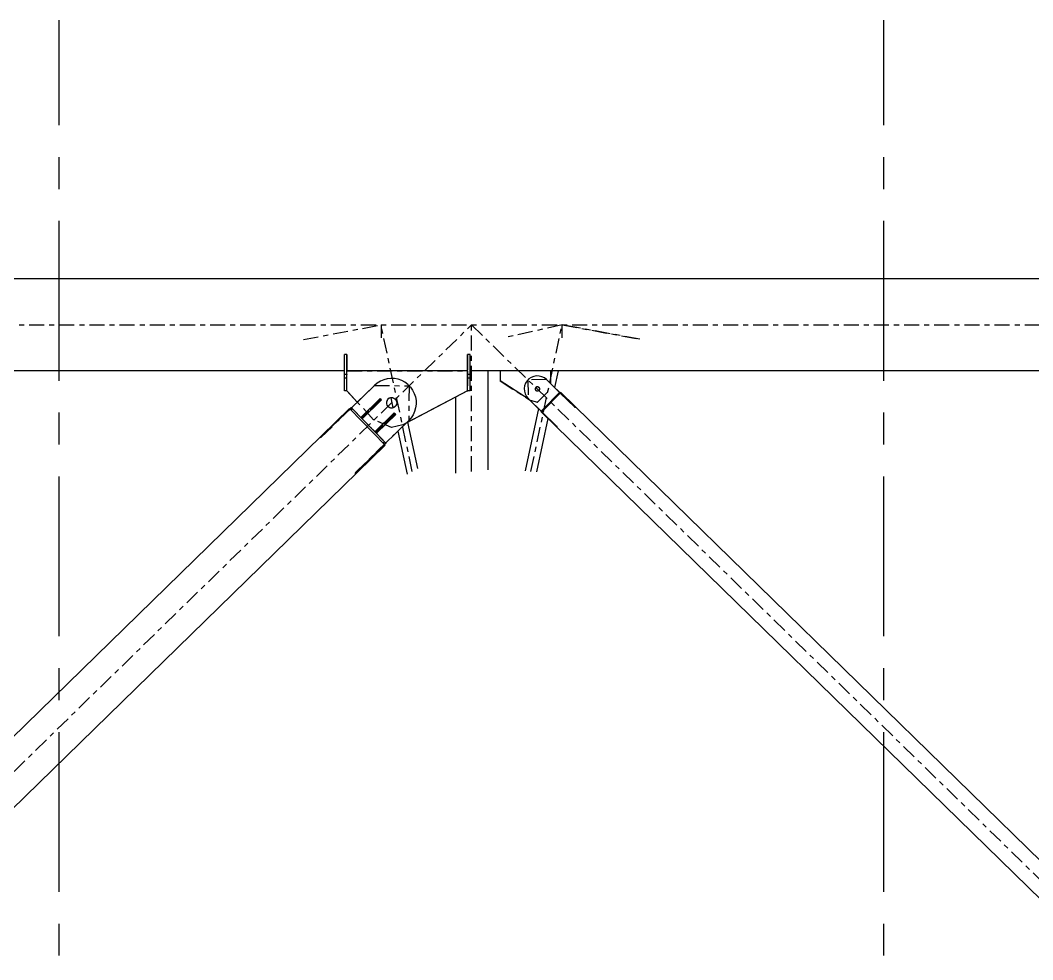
# Model space of a CAD drawing. Header units: millimetres. Extents: x 2368 to 8313, y 7493 to 11698.
# Drawn here: x 4962.8 to 5164.2, y 9030.9 to 9217.7 of the extents above; entities that cross this region are included whole.
import ezdxf

# ---------------------------------------------------------------- set-up
doc = ezdxf.new("R2010")
doc.units = ezdxf.units.MM
for name, pattern in [('CENTER', [50.8, 31.75, -6.35, 6.35, -6.35]), ('XKITLINE00', [0]), ('XKITLINE03', [6, 3, -1, 1, -1])]:
    doc.linetypes.add(name, pattern=pattern)
doc.styles.add('ROMANS', font='romans.shx')
doc.dimstyles.new('MD300', dxfattribs={"dimtxt": 2.5, "dimasz": 2.5, "dimexe": 1, "dimexo": 1, "dimgap": 0.5, "dimtad": 1, "dimdec": 1, "dimlfac": 50, "dimrnd": 0.5, "dimdsep": 46, "dimtxsty": 'ROMANS', "dimcen": 1, "dimclrd": 146, "dimclre": 146, "dimclrt": 30, "dimadec": 1, "dimazin": 2, "dimtfac": 1, "dimtdec": 1, "dimtmove": 0, "dimatfit": 1, "dimfxl": 1, "dimtolj": 1, "dimtzin": 0, "dimlwd": -1, "dimlwe": -1, "dimarcsym": 0})

# ---------------------------------------------------------------- blocks, each defined once
blk = doc.blocks.new('*D3')
at = {"color": 146, "transparency": 16777216}
for p, q in [((4120.59, 9032.28), (4120.59, 8954.12)), ((5216.59, 8977.65), (5216.59, 8954.12)), ((4123.09, 8955.12), (5214.09, 8955.12))]:
    blk.add_line(p, q, dxfattribs=at)
for points in [[(4123.09, 8955.54), (4123.09, 8954.7), (4120.59, 8955.12)], [(5214.09, 8955.54), (5214.09, 8954.7), (5216.59, 8955.12)]]:
    blk.add_solid(points, dxfattribs=at)
at = {"layer": 'Defpoints', "color": 0, "transparency": 16777216}
for p in [(4120.59, 9033.28), (5216.59, 8978.65), (5216.59, 8955.12)]:
    blk.add_point(p, dxfattribs=at)
at = {"color": 30, "transparency": 16777216, "insert": (4668.59, 8956.87), "char_height": 2.5, "attachment_point": 5, "style": 'ROMANS'}
blk.add_mtext('\\A1;54800', dxfattribs=at)
blk = doc.blocks.new('*D6')
at = {"color": 146, "transparency": 16777216}
for p, q in [((4120.59, 9032.28), (4120.59, 8941.84)), ((6312.59, 9032.28), (6312.59, 8941.84)), ((4123.09, 8942.84), (6310.09, 8942.84))]:
    blk.add_line(p, q, dxfattribs=at)
for points in [[(4123.09, 8943.25), (4123.09, 8942.42), (4120.59, 8942.84)], [(6310.09, 8943.25), (6310.09, 8942.42), (6312.59, 8942.84)]]:
    blk.add_solid(points, dxfattribs=at)
at = {"layer": 'Defpoints', "color": 0, "transparency": 16777216}
for p in [(4120.59, 9033.28), (6312.59, 9033.28), (6312.59, 8942.84)]:
    blk.add_point(p, dxfattribs=at)
at = {"color": 30, "transparency": 16777216, "insert": (5216.59, 8944.59), "char_height": 2.5, "attachment_point": 5, "style": 'ROMANS'}
blk.add_mtext('\\A1;109600', dxfattribs=at)

msp = doc.modelspace()

# ---------------------------------------------------------------- linework, layer by layer
at = {"color": 6, "linetype": 'CENTER'}
for p, q in [((4970.5882, 8739.6288), (4970.5882, 9217.681)), ((5134.5882, 8739.6288), (5134.5882, 9217.681))]:
    msp.add_line(p, q, dxfattribs=at)
at = {"color": 8, "linetype": 'XKITLINE00'}
for p, q in [((5738.5883, 9166.2624), (4688.5882, 9166.2624)), ((5027.8003, 9151.2143), (5027.3003, 9151.2143)), ((5027.3003, 9143.9822), (5027.3003, 9151.2143)), ((5027.8003, 9144.0095), (5027.8003, 9151.2143)), ((5052.3003, 9151.2143), (5051.8003, 9151.2143)), ((5051.8003, 9144.0094), (5051.8003, 9151.2143)), ((5052.3003, 9143.9822), (5052.3003, 9151.2143)), ((5027.3003, 9147.9824), (4754.8192, 9147.9824)), ((5027.8003, 9147.2343), (5027.3003, 9147.2343)), ((5051.8003, 9147.9823), (5027.8003, 9147.9825)), ((5052.3003, 9147.2343), (5051.8003, 9147.2343)), ((5058.2872, 9147.9824), (5052.3003, 9147.9824)), ((5055.8134, 9147.9824), (5055.8134, 9128.3269)), ((5068.2872, 9147.9824), (5058.2872, 9147.9823)), ((5058.2872, 9147.9823), (5058.2872, 9145.9823)), ((5367.3104, 9147.9824), (5068.2872, 9147.9824)), ((5068.2872, 9147.9824), (5068.2872, 9145.4667)), ((5069.8036, 9147.9824), (5069.0986, 9144.6751)), ((5027.8003, 9146.5096), (5027.3003, 9146.5096)), ((5033.2724, 9145.0954), (5028.4194, 9140.3608)), ((5033.8311, 9145.5643), (5033.2724, 9145.0954)), ((5034.4534, 9145.9447), (5033.8311, 9145.5643)), ((5035.1254, 9146.2281), (5034.4534, 9145.9447)), ((5035.8322, 9146.4082), (5035.1254, 9146.2281)), ((5036.558, 9146.4809), (5035.8322, 9146.4082)), ((5037.2864, 9146.4446), (5036.558, 9146.4809)), ((5038.0014, 9146.3002), (5037.2864, 9146.4446)), ((5038.6868, 9146.0508), (5038.0014, 9146.3002)), ((5039.3273, 9145.7021), (5038.6868, 9146.0508)), ((5039.9088, 9145.2617), (5039.3273, 9145.7021)), ((5039.9088, 9145.2617), (5040.4181, 9144.7397)), ((5052.3003, 9146.5095), (5051.8003, 9146.5095)), ((5064.0285, 9142.3009), (5058.2872, 9145.9823)), ((5063.3183, 9145.523), (5063.1283, 9145.0092)), ((5063.6109, 9145.986), (5063.3183, 9145.523)), ((5063.9934, 9146.378), (5063.6109, 9145.986)), ((5064.449, 9146.682), (5063.9934, 9146.378)), ((5064.9579, 9146.8846), (5064.449, 9146.682)), ((5065.4978, 9146.9769), (5064.9579, 9146.8846)), ((5066.0451, 9146.955), (5065.4978, 9146.9769)), ((5066.5759, 9146.8198), (5066.0451, 9146.955)), ((5067.0669, 9146.5772), (5066.5759, 9146.8198)), ((5067.4968, 9146.2378), (5067.0669, 9146.5772)), ((5070.231, 9143.5703), (5067.4968, 9146.2378)), ((5027.8003, 9143.9822), (5027.3003, 9143.9822)), ((5027.8003, 9144.0095), (5027.8003, 9143.9825)), ((5027.8003, 9143.9825), (5029.8612, 9141.7674)), ((5051.8003, 9143.9823), (5039.5736, 9137.6075)), ((5040.4181, 9144.7397), (5040.844, 9144.1475)), ((5040.844, 9144.1475), (5041.1768, 9143.4985)), ((5041.1768, 9143.4985), (5041.4092, 9142.8072)), ((5051.8003, 9144.0094), (5051.8003, 9143.9823)), ((5052.3003, 9143.9822), (5051.8003, 9143.9822)), ((5063.1283, 9145.0092), (5063.0493, 9144.4672)), ((5063.0493, 9144.4672), (5063.0847, 9143.9206)), ((5063.0847, 9143.9206), (5063.233, 9143.3934)), ((5063.233, 9143.3934), (5063.4877, 9142.9084)), ((5065.3594, 9144.6627), (5065.2505, 9144.4686)), ((5065.2505, 9144.4686), (5065.2533, 9144.246)), ((5065.2795, 9144.5202), (5065.2512, 9144.4146)), ((5065.2525, 9144.3052), (5065.2808, 9144.1996)), ((5065.2533, 9144.246), (5065.3669, 9144.0546)), ((5065.4103, 9144.6929), (5065.333, 9144.6156)), ((5065.414, 9144.0282), (5065.3367, 9144.1055)), ((5065.5508, 9144.7764), (5065.3594, 9144.6627)), ((5065.5611, 9143.9457), (5065.3669, 9144.0546)), ((5065.61, 9144.7771), (5065.5044, 9144.7488)), ((5065.6151, 9143.9464), (5065.5094, 9143.9747)), ((5065.7734, 9144.7791), (5065.5508, 9144.7764)), ((5065.7836, 9143.9485), (5065.5611, 9143.9457)), ((5065.825, 9144.7501), (5065.7194, 9144.7784)), ((5065.8301, 9143.9761), (5065.7244, 9143.9478)), ((5065.9675, 9144.6702), (5065.7734, 9144.7791)), ((5065.975, 9144.0621), (5065.7836, 9143.9485)), ((5065.9977, 9144.6193), (5065.9204, 9144.6966)), ((5066.0014, 9144.1092), (5065.9241, 9144.0319)), ((5065.9675, 9144.6702), (5066.0812, 9144.4788)), ((5066.0839, 9144.2563), (5065.975, 9144.0621)), ((5066.0536, 9144.5253), (5066.0819, 9144.4196)), ((5066.0832, 9144.3103), (5066.0549, 9144.2046)), ((5066.0812, 9144.4788), (5066.0839, 9144.2563)), ((5070.2779, 9143.6184), (5066.5702, 9139.818)), ((5070.039, 9143.66), (5066.8122, 9140.3525)), ((5070.0474, 9143.3821), (5069.9042, 9143.5218)), ((5070.1822, 9143.5203), (5070.039, 9143.66)), ((5070.1088, 9143.7315), (5070.0895, 9143.7117)), ((5070.2326, 9143.572), (5070.0895, 9143.7117)), ((5070.2471, 9143.5868), (5070.1039, 9143.7265)), ((5070.2519, 9143.5918), (5070.1088, 9143.7315)), ((5073.0956, 9140.7786), (5070.2325, 9143.5719)), ((5070.3078, 9143.6491), (5070.2779, 9143.6184)), ((5073.141, 9140.8251), (5070.2779, 9143.6184)), ((5185.5625, 9031.2055), (5070.3078, 9143.6491)), ((5034.4281, 9142.4788), (5030.5772, 9138.7218)), ((5034.7074, 9142.1925), (5030.8565, 9138.4355)), ((5034.4281, 9142.4788), (5034.7074, 9142.1925)), ((5035.665, 9141.7761), (5035.661, 9141.4539)), ((5035.661, 9141.4539), (5035.7568, 9141.1462)), ((5035.6619, 9141.5286), (5035.687, 9141.3704)), ((5035.6889, 9141.8469), (5035.6639, 9141.6887)), ((5035.7683, 9142.0813), (5035.665, 9141.7761)), ((5035.7346, 9141.2175), (5035.8073, 9141.0749)), ((5035.813, 9142.1413), (5035.7403, 9141.9986)), ((5035.7568, 9141.1462), (5035.943, 9140.8832)), ((5035.9609, 9142.3397), (5035.7683, 9142.0813)), ((5036.0219, 9142.3829), (5035.9087, 9142.2696)), ((5036.224, 9142.5259), (5035.9609, 9142.3397)), ((5036.2953, 9142.5481), (5036.1527, 9142.4754)), ((5036.5317, 9142.6217), (5036.224, 9142.5259)), ((5036.6064, 9142.6207), (5036.4482, 9142.5957)), ((5036.5296, 9142.6086), (5036.953, 9140.6219)), ((5036.8539, 9142.6177), (5036.5317, 9142.6217)), ((5036.9247, 9142.5937), (5036.7665, 9142.6188)), ((5037.1591, 9142.5143), (5036.8539, 9142.6177)), ((5037.219, 9142.4696), (5037.0764, 9142.5423)), ((5037.4175, 9142.3217), (5037.1591, 9142.5143)), ((5037.3474, 9142.3739), (5037.4607, 9142.2607)), ((5037.5921, 9141.1235), (5037.3995, 9140.8652)), ((5037.4175, 9142.3217), (5037.6037, 9142.0587)), ((5037.6201, 9141.2063), (5037.5474, 9141.0636)), ((5037.5532, 9142.13), (5037.6259, 9141.9873)), ((5037.6955, 9141.4287), (5037.5921, 9141.1235)), ((5037.6037, 9142.0587), (5037.6994, 9141.751)), ((5037.6965, 9141.5161), (5037.6715, 9141.358)), ((5037.6735, 9141.8344), (5037.6985, 9141.6762)), ((5037.6994, 9141.751), (5037.6955, 9141.4287)), ((5041.4092, 9142.8072), (5041.5359, 9142.0889)), ((5041.5542, 9141.3598), (5041.4636, 9140.636)), ((5041.5359, 9142.0889), (5041.5542, 9141.3598)), ((5049.363, 9142.7116), (5049.363, 9127.6763)), ((5063.4877, 9142.9084), (5063.8376, 9142.4871)), ((5066.5718, 9139.8196), (5063.8376, 9142.4871)), ((5028.2797, 9140.504), (4916.2488, 9031.2055)), ((5028.3116, 9140.4713), (5022.5854, 9134.8847)), ((5028.3779, 9140.4033), (5022.6517, 9134.8167)), ((5028.3779, 9140.4033), (5028.2797, 9140.504)), ((5028.6638, 9140.6831), (5028.3775, 9140.4038)), ((5035.3428, 9133.2643), (5028.3779, 9140.4033)), ((5028.6696, 9140.6771), (5028.3833, 9140.3978)), ((5028.6878, 9140.6585), (5028.4014, 9140.3792)), ((5028.7538, 9140.5908), (5028.4675, 9140.3115)), ((5028.9073, 9140.4336), (5028.6209, 9140.1542)), ((5028.6638, 9140.6831), (5028.6696, 9140.6771)), ((5028.7057, 9140.6401), (5028.6696, 9140.6771)), ((5035.4732, 9133.7034), (5028.7538, 9140.5908)), ((5032.0088, 9140.1185), (5032.2881, 9139.8322)), ((5037.2214, 9139.6157), (5033.3705, 9135.8587)), ((5037.5007, 9139.3294), (5033.6498, 9135.5724)), ((5035.8998, 9140.9442), (5036.013, 9140.8309)), ((5036.2013, 9140.6905), (5035.943, 9140.8832)), ((5036.2841, 9140.6625), (5036.1414, 9140.7352)), ((5036.5065, 9140.5872), (5036.2013, 9140.6905)), ((5036.5939, 9140.5861), (5036.4357, 9140.6111)), ((5036.8288, 9140.5832), (5036.5065, 9140.5872)), ((5036.9122, 9140.6092), (5036.754, 9140.5841)), ((5037.1365, 9140.679), (5036.8288, 9140.5832)), ((5037.2078, 9140.7295), (5037.0651, 9140.6568)), ((5037.3995, 9140.8652), (5037.1365, 9140.679)), ((5037.2214, 9139.6157), (5037.5007, 9139.3294)), ((5037.4517, 9140.9352), (5037.3385, 9140.822)), ((5040.9662, 9139.2691), (5040.5706, 9138.6563)), ((5041.2661, 9139.9339), (5040.9662, 9139.2691)), ((5041.4636, 9140.636), (5041.2661, 9139.9339)), ((5065.8803, 9140.4942), (5063.2417, 9128.1155)), ((5066.4268, 9139.9575), (5066.4077, 9139.9378)), ((5066.5508, 9139.7981), (5066.4077, 9139.9378)), ((5066.5556, 9139.803), (5066.4124, 9139.9427)), ((5066.57, 9139.8178), (5066.4268, 9139.9575)), ((5066.8122, 9140.3525), (5066.4774, 9140.0093)), ((5066.6206, 9139.8696), (5066.4774, 9140.0093)), ((5066.5702, 9139.818), (5066.4949, 9139.7409)), ((5177.7437, 9031.2055), (5066.4949, 9139.7409)), ((5069.388, 9136.9782), (5066.5248, 9139.7715)), ((5069.4334, 9137.0248), (5066.5702, 9139.818)), ((5066.7554, 9140.0078), (5066.6122, 9140.1475)), ((5073.141, 9140.8251), (5073.0956, 9140.7786)), ((5073.1352, 9140.744), (5073.0956, 9140.7786)), ((5073.1779, 9140.7878), (5073.1352, 9140.744)), ((5073.1751, 9140.7169), (5073.1352, 9140.744)), ((5073.141, 9140.8251), (5073.1779, 9140.7878)), ((5073.2112, 9140.7001), (5073.1751, 9140.7169)), ((5073.1779, 9140.7878), (5073.21, 9140.7527)), ((5073.21, 9140.7527), (5073.2339, 9140.7234)), ((5073.2388, 9140.6939), (5073.2112, 9140.7001)), ((5073.2339, 9140.7234), (5073.2475, 9140.7027)), ((5073.2493, 9140.6927), (5073.2388, 9140.6939)), ((5073.2475, 9140.7027), (5073.2493, 9140.6927)), ((5034.8021, 9137.2554), (5035.0814, 9136.969)), ((5040.088, 9138.1094), (5035.235, 9133.3748)), ((5039.8675, 9137.7608), (5041.8307, 9128.5507)), ((5040.5706, 9138.6563), (5040.088, 9138.1094)), ((5067.7797, 9138.4875), (5065.5203, 9127.8877)), ((5037.9361, 9136.0099), (5039.7601, 9127.4526)), ((5069.4334, 9137.0248), (5069.388, 9136.9782)), ((5069.4262, 9136.9422), (5069.388, 9136.9782)), ((5069.4689, 9136.986), (5069.4262, 9136.9422)), ((5069.462, 9136.9111), (5069.4262, 9136.9422)), ((5069.4334, 9137.0248), (5069.4689, 9136.986)), ((5069.4919, 9136.8878), (5069.462, 9136.9111)), ((5069.4689, 9136.986), (5069.497, 9136.9468)), ((5069.5129, 9136.8748), (5069.4919, 9136.8878)), ((5069.497, 9136.9468), (5069.5147, 9136.9112)), ((5069.523, 9136.8732), (5069.5129, 9136.8748)), ((5069.5147, 9136.9112), (5069.5216, 9136.8837)), ((5069.5216, 9136.8837), (5069.523, 9136.8732)), ((5035.3747, 9133.2316), (4930.7979, 9031.2055)), ((5022.4237, 9134.7034), (5022.4231, 9134.6966)), ((5022.4231, 9134.6966), (5022.4354, 9134.684)), ((5022.4312, 9134.7164), (5022.4237, 9134.7034)), ((5022.4549, 9134.7464), (5022.4312, 9134.7164)), ((5022.4613, 9134.6856), (5022.4354, 9134.684)), ((5022.4903, 9134.7865), (5022.4549, 9134.7464)), ((5022.499, 9134.7012), (5022.4613, 9134.6856)), ((5022.5349, 9134.8338), (5022.4903, 9134.7865)), ((5022.5456, 9134.7299), (5022.499, 9134.7012)), ((5022.5854, 9134.8847), (5022.5349, 9134.8338)), ((5022.5349, 9134.8338), (5022.5978, 9134.7693)), ((5022.5978, 9134.7693), (5022.5456, 9134.7299)), ((5022.5854, 9134.8847), (5022.6517, 9134.8167)), ((5022.6517, 9134.8167), (5022.5978, 9134.7693)), ((5035.2765, 9133.3323), (5029.5502, 9127.7457)), ((5035.3428, 9133.2643), (5029.6166, 9127.6777)), ((5035.3198, 9133.8607), (5035.0335, 9133.5814)), ((5035.4732, 9133.7034), (5035.1869, 9133.4241)), ((5035.5393, 9133.6357), (5035.253, 9133.3564)), ((5035.5572, 9133.6173), (5035.2709, 9133.338)), ((5035.5632, 9133.6112), (5035.2769, 9133.3318)), ((5035.3428, 9133.2643), (5035.3747, 9133.2316)), ((5035.5632, 9133.6112), (5035.5213, 9133.6541)), ((5029.4144, 9127.5586), (5029.4122, 9127.5328)), ((5029.4122, 9127.5328), (5029.4245, 9127.5202)), ((5029.431, 9127.5959), (5029.4144, 9127.5586)), ((5029.4313, 9127.5206), (5029.4245, 9127.5202)), ((5029.4608, 9127.6418), (5029.431, 9127.5959)), ((5029.4445, 9127.5278), (5029.4313, 9127.5206)), ((5029.4751, 9127.5507), (5029.4445, 9127.5278)), ((5029.5015, 9127.693), (5029.4608, 9127.6418)), ((5029.5161, 9127.5851), (5029.4751, 9127.5507)), ((5029.5502, 9127.7457), (5029.5015, 9127.693)), ((5029.5015, 9127.693), (5029.5644, 9127.6285)), ((5029.5644, 9127.6285), (5029.5161, 9127.5851)), ((5029.5502, 9127.7457), (5029.6166, 9127.6777)), ((5029.6166, 9127.6777), (5029.5644, 9127.6285))]:
    msp.add_line(p, q, dxfattribs=at)
at = {"color": 8, "linetype": 'XKITLINE03'}
for p, q in [((4688.5882, 9157.1224), (5738.5883, 9157.1224)), ((4888.5882, 8997.1224), (5052.5882, 9157.1224)), ((5019.1332, 9154.2168), (5034.5881, 9157.1223)), ((5034.5882, 9157.1223), (5034.5882, 9154.5726)), ((5040.7954, 9128.0016), (5034.5882, 9157.1223)), ((5052.5882, 9157.1224), (5216.5882, 8997.1224)), ((5052.5882, 9128.0016), (5052.5882, 9157.1223)), ((5070.5882, 9157.1223), (5059.1818, 9154.5726)), ((5064.381, 9128.0016), (5070.5882, 9157.1223)), ((5070.5882, 9154.5767), (5070.5882, 9157.1223)), ((5086.0432, 9154.2906), (5070.5882, 9157.1223)), ((5070.5882, 9157.1223), (5086.0432, 9154.2906)), ((5027.8003, 9147.2343), (5027.8003, 9151.2143)), ((5027.8003, 9151.2143), (5027.8003, 9147.9622)), ((5027.8003, 9147.9622), (5027.8003, 9151.2143)), ((5027.8003, 9151.2143), (5027.8003, 9147.2343)), ((5051.8003, 9147.2343), (5051.8003, 9151.2143)), ((5051.8003, 9151.2143), (5051.8003, 9147.9622)), ((5051.8003, 9147.9622), (5051.8003, 9151.2143)), ((5051.8003, 9151.2143), (5051.8003, 9147.2343)), ((5027.8003, 9147.9825), (5051.8003, 9147.9823)), ((5027.8003, 9143.9822), (5027.8003, 9147.2343)), ((5051.8003, 9147.9823), (5051.8003, 9143.9823)), ((5051.8003, 9143.9822), (5051.8003, 9147.2343)), ((5068.2872, 9147.9824), (5058.2872, 9147.9823)), ((5058.2872, 9147.9823), (5058.2872, 9145.9823)), ((5022.6931, 9134.7742), (5033.2724, 9145.0954)), ((5022.6931, 9134.7742), (5033.2724, 9145.0954)), ((5033.2724, 9145.0954), (5040.1732, 9145.0102)), ((5033.2724, 9145.0954), (5040.1732, 9145.0102)), ((5058.2872, 9145.9823), (5064.253, 9142.1569)), ((5067.4968, 9146.2378), (5063.7919, 9146.192)), ((5067.4968, 9146.2378), (5063.7919, 9146.192)), ((5063.7919, 9146.192), (5063.8376, 9142.4871)), ((5063.7919, 9146.192), (5063.8376, 9142.4871)), ((5073.0941, 9140.7771), (5067.4968, 9146.2378)), ((5073.0941, 9140.7771), (5067.4968, 9146.2378)), ((5033.1074, 9138.2783), (5027.8003, 9143.9825)), ((5051.8003, 9143.9823), (5038.9363, 9137.2753)), ((5040.1732, 9145.0102), (5040.088, 9138.1094)), ((5040.1732, 9145.0102), (5040.088, 9138.1094)), ((5065.6672, 9141.7427), (5068.2872, 9144.3624)), ((5070.0895, 9143.7117), (5066.4268, 9139.9575)), ((5066.427, 9139.9576), (5070.0896, 9143.7118)), ((5070.039, 9143.66), (5066.4774, 9140.0093)), ((5070.039, 9143.66), (5066.4774, 9140.0093)), ((5068.2582, 9141.8346), (5070.039, 9143.66)), ((5068.2582, 9141.8346), (5070.039, 9143.66)), ((5070.1088, 9143.7315), (5070.0895, 9143.7117)), ((5070.0896, 9143.7118), (5070.1088, 9143.7315)), ((5034.5678, 9142.3357), (5030.7169, 9138.5787)), ((5034.5678, 9142.3357), (5030.7169, 9138.5787)), ((5034.5678, 9142.3357), (5034.5678, 9142.3357)), ((5034.5678, 9142.3357), (5034.5678, 9142.3357)), ((5063.8376, 9142.4871), (5069.4349, 9137.0263)), ((5063.8376, 9142.4871), (5069.4349, 9137.0263)), ((5064.253, 9142.1569), (5065.6672, 9141.7427)), ((5028.6878, 9140.6585), (5028.6638, 9140.6831)), ((5028.6638, 9140.6831), (5028.689, 9140.6573)), ((5028.689, 9140.6573), (5035.5393, 9133.6357)), ((5028.7538, 9140.5908), (5035.4732, 9133.7034)), ((5028.7538, 9140.5908), (5035.4732, 9133.7034)), ((5030.7169, 9138.5787), (5032.1484, 9139.9753)), ((5030.7169, 9138.5787), (5032.1484, 9139.9753)), ((5037.3611, 9139.4725), (5033.5102, 9135.7156)), ((5037.3611, 9139.4725), (5033.5102, 9135.7156)), ((5037.3611, 9139.4725), (5037.3611, 9139.4725)), ((5037.3611, 9139.4725), (5037.3611, 9139.4725)), ((5066.4077, 9139.9378), (5066.427, 9139.9576)), ((5040.088, 9138.1094), (5029.5087, 9127.7882)), ((5040.088, 9138.1094), (5029.5088, 9127.7882)), ((5030.7169, 9138.5787), (5030.7169, 9138.5787)), ((5030.7169, 9138.5787), (5030.7169, 9138.5787)), ((5035.4732, 9133.7034), (5032.1135, 9137.1471)), ((5035.4732, 9133.7034), (5032.1135, 9137.1471)), ((5036.6802, 9136.7224), (5033.1074, 9138.2783)), ((5033.5102, 9135.7156), (5034.9417, 9137.1122)), ((5033.5102, 9135.7156), (5034.9417, 9137.1122)), ((5038.9363, 9137.2753), (5036.6802, 9136.7224)), ((5033.5102, 9135.7156), (5033.5102, 9135.7156)), ((5033.5102, 9135.7156), (5033.5102, 9135.7156)), ((5035.5393, 9133.6357), (5035.5632, 9133.6112)), ((5035.5632, 9133.6112), (5035.5393, 9133.6357))]:
    msp.add_line(p, q, dxfattribs=at)
at = {"color": 8, "linetype": 'XKITLINE00'}
for centre in [(5034.5881, 9157.1223), (5034.5882, 9157.1223), (5034.5882, 9157.1223), (5052.5882, 9157.1224), (5052.5882, 9157.1224), (5052.5882, 9157.1223), (5070.5882, 9157.1223), (5070.5882, 9157.1223), (5070.5882, 9157.1223), (5070.5882, 9157.1223), (5070.5882, 9157.1223), (5027.8003, 9151.2143), (5027.8003, 9151.2143), (5027.8003, 9151.2143), (5027.8003, 9151.2143), (5051.8003, 9151.2143), (5051.8003, 9151.2143), (5051.8003, 9151.2143), (5051.8003, 9151.2143), (5027.8003, 9147.9825), (5027.8003, 9147.9622), (5027.8003, 9147.9622), (5027.8003, 9147.2343), (5027.8003, 9147.2343), (5027.8003, 9147.2343), (5051.8003, 9147.9823), (5051.8003, 9147.9823), (5051.8003, 9147.9622), (5051.8003, 9147.9622), (5051.8003, 9147.2343), (5051.8003, 9147.2343), (5051.8003, 9147.2343), (5058.2872, 9147.9823), (5058.2872, 9147.9823), (5068.2872, 9147.9824), (5033.2724, 9145.0954), (5033.2724, 9145.0954), (5033.2724, 9145.0954), (5033.2724, 9145.0954), (5058.2872, 9145.9823), (5058.2872, 9145.9823), (5063.7919, 9146.192), (5063.7919, 9146.192), (5063.7919, 9146.192), (5063.7919, 9146.192), (5067.4968, 9146.2378), (5067.4968, 9146.2378), (5067.4968, 9146.2378), (5067.4968, 9146.2378), (5027.8003, 9143.9825), (5027.8003, 9143.9822), (5040.1732, 9145.0102), (5040.1732, 9145.0102), (5040.1732, 9145.0102), (5040.1732, 9145.0102), (5051.8003, 9143.9823), (5051.8003, 9143.9823), (5051.8003, 9143.9822), (5068.2872, 9144.3624), (5070.039, 9143.66), (5070.039, 9143.66), (5070.039, 9143.66), (5070.039, 9143.66), (5070.0895, 9143.7117), (5070.0895, 9143.7117), (5070.0896, 9143.7118), (5070.0896, 9143.7118), (5070.1088, 9143.7315), (5070.1088, 9143.7315), (5034.5678, 9142.3357), (5034.5678, 9142.3357), (5034.5678, 9142.3357), (5034.5678, 9142.3357), (5063.8376, 9142.4871), (5063.8376, 9142.4871), (5063.8376, 9142.4871), (5063.8376, 9142.4871), (5064.253, 9142.1569), (5064.253, 9142.1569), (5065.6672, 9141.7427), (5065.6672, 9141.7427), (5068.2582, 9141.8346), (5068.2582, 9141.8346), (5028.6638, 9140.6831), (5028.6638, 9140.6831), (5028.6878, 9140.6585), (5028.689, 9140.6573), (5028.689, 9140.6573), (5028.7538, 9140.5908), (5028.7538, 9140.5908), (5032.1484, 9139.9753), (5032.1484, 9139.9753), (5037.3611, 9139.4725), (5037.3611, 9139.4725), (5037.3611, 9139.4725), (5037.3611, 9139.4725), (5066.4077, 9139.9378), (5066.4268, 9139.9575), (5066.427, 9139.9576), (5066.427, 9139.9576), (5066.4774, 9140.0093), (5066.4774, 9140.0093), (5073.0941, 9140.7771), (5073.0941, 9140.7771), (5030.7169, 9138.5787), (5030.7169, 9138.5787), (5030.7169, 9138.5787), (5030.7169, 9138.5787), (5030.7169, 9138.5787), (5030.7169, 9138.5787), (5032.1135, 9137.1471), (5032.1135, 9137.1471), (5033.1074, 9138.2783), (5033.1074, 9138.2783), (5034.9417, 9137.1122), (5034.9417, 9137.1122), (5038.9363, 9137.2753), (5038.9363, 9137.2753), (5040.088, 9138.1094), (5040.088, 9138.1094), (5040.088, 9138.1094), (5040.088, 9138.1094), (5069.4349, 9137.0263), (5069.4349, 9137.0263), (5033.5102, 9135.7156), (5033.5102, 9135.7156), (5033.5102, 9135.7156), (5033.5102, 9135.7156), (5033.5102, 9135.7156), (5033.5102, 9135.7156), (5036.6802, 9136.7224), (5036.6802, 9136.7224), (5022.6931, 9134.7742), (5022.6931, 9134.7742), (5035.4732, 9133.7034), (5035.4732, 9133.7034), (5035.4732, 9133.7034), (5035.4732, 9133.7034), (5035.5393, 9133.6357), (5035.5393, 9133.6357), (5035.5393, 9133.6357), (5035.5632, 9133.6112), (5035.5632, 9133.6112), (5029.5087, 9127.7882), (5029.5088, 9127.7882)]:
    msp.add_circle(centre, 0.01, dxfattribs=at)

# ---------------------------------------------------------------- dimensions: what is measured, and where the dimension line sits
at = {"color": 146}
for base, p2, picture, middle in [((5216.5882, 8955.1184), (5216.5882, 8978.6549), '*D3', (4668.5877, 8956.8684)), ((6312.5891, 8942.8374), (6312.5891, 9033.2776), '*D6', (5216.5882, 8944.5874))]:
    dim = msp.add_linear_dim(base=base, p1=(4120.5873, 9033.2776), p2=p2, dimstyle='MD300', dxfattribs=at)
    dim.commit()
    dim.dimension.update_dxf_attribs({"geometry": picture, "text_midpoint": middle})

doc.saveas('drawing.dxf')
